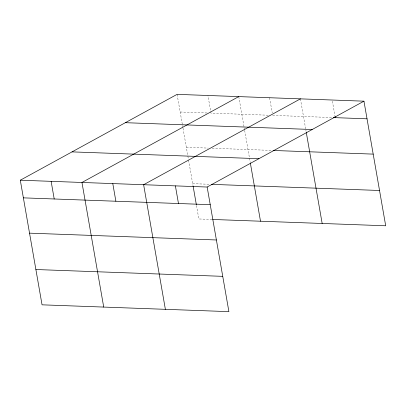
<?xml version="1.0" encoding="UTF-8"?>
<svg xmlns="http://www.w3.org/2000/svg" width="406" height="406" viewBox="0 0 406 406"><rect width="100%" height="100%" fill="white"/><g stroke="black" fill="none" stroke-linecap="round" stroke-linejoin="round"><path stroke-width="0.3" stroke-dasharray="2.03 1.52" d="M180.173 111.995L207.227 112.985M268.264 115.213L211.003 113.122L207.928 95.481M272.67 115.375L332.149 117.542M186.334 147.297L208.354 148.099M212.13 148.241L272.538 150.443M192.683 183.664L210.298 184.309M212.054 219.448L198.844 218.966L196.357 204.72M332.397 101.236L334.945 115.832M300.42 98.861L305.769 129.504M305.875 130.123L306.094 131.361M269.589 97.734L272.243 112.939M238.758 96.608L244.539 129.732M244.645 130.351L249.396 157.558M249.502 158.178L250.258 162.491M177.097 94.359L182.441 125.002M182.553 125.621L182.878 127.479M182.984 128.098L188.485 159.624M188.592 160.243L193.007 185.522"/><path stroke-width="0.61" d="M363.954 101.175L207.156 187.034L228.903 311.641L42.046 304.825L20.3 180.213L177.097 94.359L363.954 101.175L385.7 225.787L212.683 219.468M238.758 96.608L81.961 182.467L103.713 307.073M300.42 98.861L143.628 184.715L165.374 309.326M333.397 117.588L367.029 118.816M125.352 122.688L312.209 129.509M273.167 150.464L373.19 154.118M72.045 151.88L258.901 158.7M211.556 184.354L379.539 190.485M20.3 180.213L207.156 187.034M23.381 197.854L210.237 204.675M29.542 233.156L216.398 239.976M35.885 269.523L222.747 276.344M335.051 116.441L335.265 117.659M306.312 132.6L322.166 223.467M250.365 163.11L260.505 221.214M193.114 186.141L196.357 204.72M175.392 185.877L178.473 203.518M112.797 183.593L115.872 201.229M51.131 181.34L54.211 198.981"/></g></svg>
